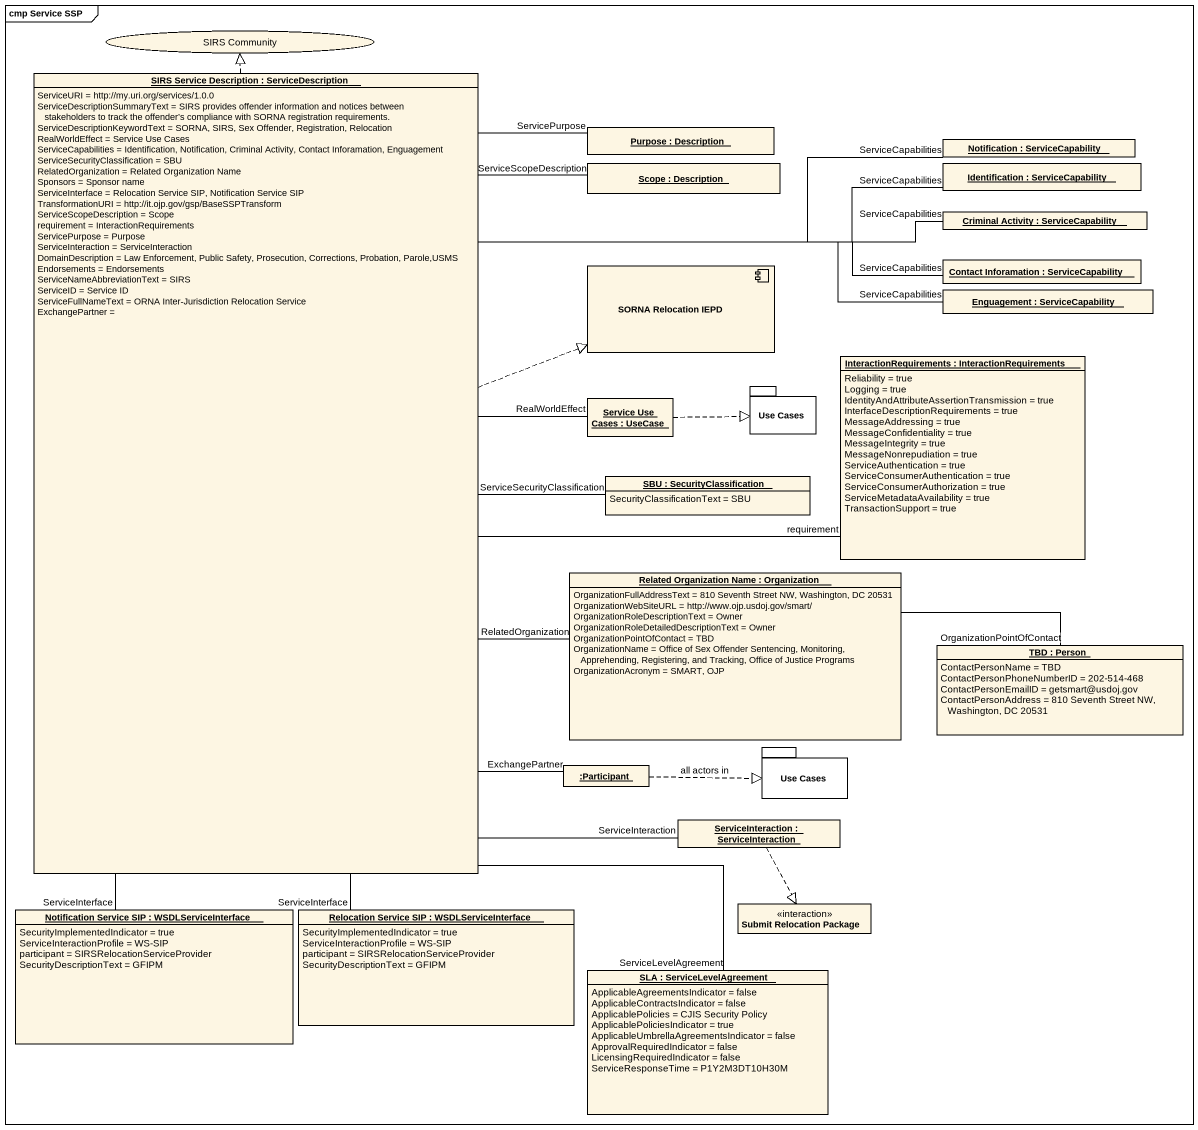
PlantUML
@startuml
mainframe cmp Service SSP
allowmixing
hide circle
hide empty members
usecase "SIRS Community" as SIRS_Community
object "SIRS Service Description : ServiceDescription" as SIRS_Service_Description {
  ServiceURI = http://my.uri.org/services/1.0.0
  ServiceDescriptionSummaryText = SIRS provides offender information and notices between stakeholders to track the offender’s compliance with SORNA registration requirements.
  ServiceDescriptionKeywordText = SORNA, SIRS, Sex Offender, Registration, Relocation
  RealWorldEffect = Service Use Cases
  ServiceCapabilities = Identification, Notification, Criminal Activity, Contact Inforamation, Enguagement
  ServiceSecurityClassification = SBU
  RelatedOrganization = Related Organization Name
  Sponsors = Sponsor name
  ServiceInterface = Relocation Service SIP, Notification Service SIP
  TransformationURI = http://it.ojp.gov/gsp/BaseSSPTransform
  ServiceScopeDescription = Scope
  requirement = InteractionRequirements
  ServicePurpose = Purpose
  ServiceInteraction = ServiceInteraction
  DomainDescription = Law Enforcement, Public Safety, Prosecution, Corrections, Probation, Parole,USMS
  Endorsements = Endorsements
  ServiceNameAbbreviationText = SIRS
  ServiceID = Service ID
  ServiceFullNameText = ORNA Inter-Jurisdiction Relocation Service
  ExchangePartner =
}
object "Purpose : Description" as Purpose
object "Scope : Description" as Scope
object "Identification : ServiceCapability" as Identification
object "Notification : ServiceCapability" as Notification
object "Criminal Activity : ServiceCapability" as Criminal_Activity
component "SORNA Relocation IEPD" as SORNA_Relocation_IEPD
object "Contact Inforamation : ServiceCapability" as Contact_Inforamation
object "Enguagement : ServiceCapability" as Enguagement
object "InteractionRequirements : InteractionRequirements" as InteractionRequirements {
  Reliability = true
  Logging = true
  IdentityAndAttributeAssertionTransmission = true
  InterfaceDescriptionRequirements = true
  MessageAddressing = true
  MessageConfidentiality = true
  MessageIntegrity = true
  MessageNonrepudiation = true
  ServiceAuthentication = true
  ServiceConsumerAuthentication = true
  ServiceConsumerAuthorization = true
  ServiceMetadataAvailability = true
  TransactionSupport = true
}
object "Service Use Cases : UseCase" as Service_Use_Cases
package "Use Cases" as Use_Cases {
}
object "SBU : SecurityClassification" as SBU {
  SecurityClassificationText = SBU
}
object "Related Organization Name : Organization" as Related_Organization_Name {
  OrganizationFullAddressText = 810 Seventh Street NW, Washington, DC 20531
  OrganizationWebSiteURL = http://www.ojp.usdoj.gov/smart/
  OrganizationRoleDescriptionText = Owner
  OrganizationRoleDetailedDescriptionText = Owner
  OrganizationPointOfContact = TBD
  OrganizationName = Office of Sex Offender Sentencing, Monitoring, Apprehending, Registering, and Tracking, Office of Justice Programs
  OrganizationAcronym = SMART, OJP
}
object "TBD : Person" as TBD {
  ContactPersonName = TBD
  ContactPersonPhoneNumberID = 202-514-468
  ContactPersonEmailID = getsmart@usdoj.gov
  ContactPersonAddress = 810 Seventh Street NW, Washington, DC 20531
}
package "Use Cases" as Use_Cases_2 {
}
object ":Participant" as Participant_
object "ServiceInteraction : ServiceInteraction" as ServiceInteraction
object "Notification Service SIP : WSDLServiceInterface" as Notification_Service_SIP {
  SecurityImplementedIndicator = true
  ServiceInteractionProfile = WS-SIP
  participant = SIRSRelocationServiceProvider
  SecurityDescriptionText = GFIPM
}
object "Relocation Service SIP : WSDLServiceInterface" as Relocation_Service_SIP {
  SecurityImplementedIndicator = true
  ServiceInteractionProfile = WS-SIP
  participant = SIRSRelocationServiceProvider
  SecurityDescriptionText = GFIPM
}
class "Submit Relocation Package" as Submit_Relocation_Package <<interaction>>
object "SLA : ServiceLevelAgreement" as SLA {
  ApplicableAgreementsIndicator = false
  ApplicableContractsIndicator = false
  ApplicablePolicies = CJIS Security Policy
  ApplicablePoliciesIndicator = true
  ApplicableUmbrellaAgreementsIndicator = false
  ApprovalRequiredIndicator = false
  LicensingRequiredIndicator = false
  ServiceResponseTime = P1Y2M3DT10H30M
}
SIRS_Service_Description .up.|> SIRS_Community
SIRS_Service_Description -right- Identification : ServiceCapabilities
SIRS_Service_Description -right- Notification : ServiceCapabilities
SIRS_Service_Description -right- Criminal_Activity : ServiceCapabilities
SIRS_Service_Description .right.|> SORNA_Relocation_IEPD
SIRS_Service_Description -right- Contact_Inforamation : ServiceCapabilities
SIRS_Service_Description -right- Enguagement : ServiceCapabilities
SIRS_Service_Description -right- Service_Use_Cases : RealWorldEffect
SIRS_Service_Description -right- Related_Organization_Name : RelatedOrganization
SIRS_Service_Description -- Participant_ : ExchangePartner
SIRS_Service_Description -- ServiceInteraction : ServiceInteraction
SIRS_Service_Description -- Notification_Service_SIP : ServiceInterface
SIRS_Service_Description -- Relocation_Service_SIP : ServiceInterface
SIRS_Service_Description -- SLA : ServiceLevelAgreement
Purpose -- SIRS_Service_Description : ServicePurpose
Scope -- SIRS_Service_Description : ServiceScopeDescription
InteractionRequirements -left- SIRS_Service_Description : requirement
Service_Use_Cases .right.|> Use_Cases
SBU -left- SIRS_Service_Description : ServiceSecurityClassification
Related_Organization_Name -right- TBD : OrganizationPointOfContact
Participant_ .right.|> Use_Cases_2 : all actors in
ServiceInteraction ..|> Submit_Relocation_Package
@enduml
